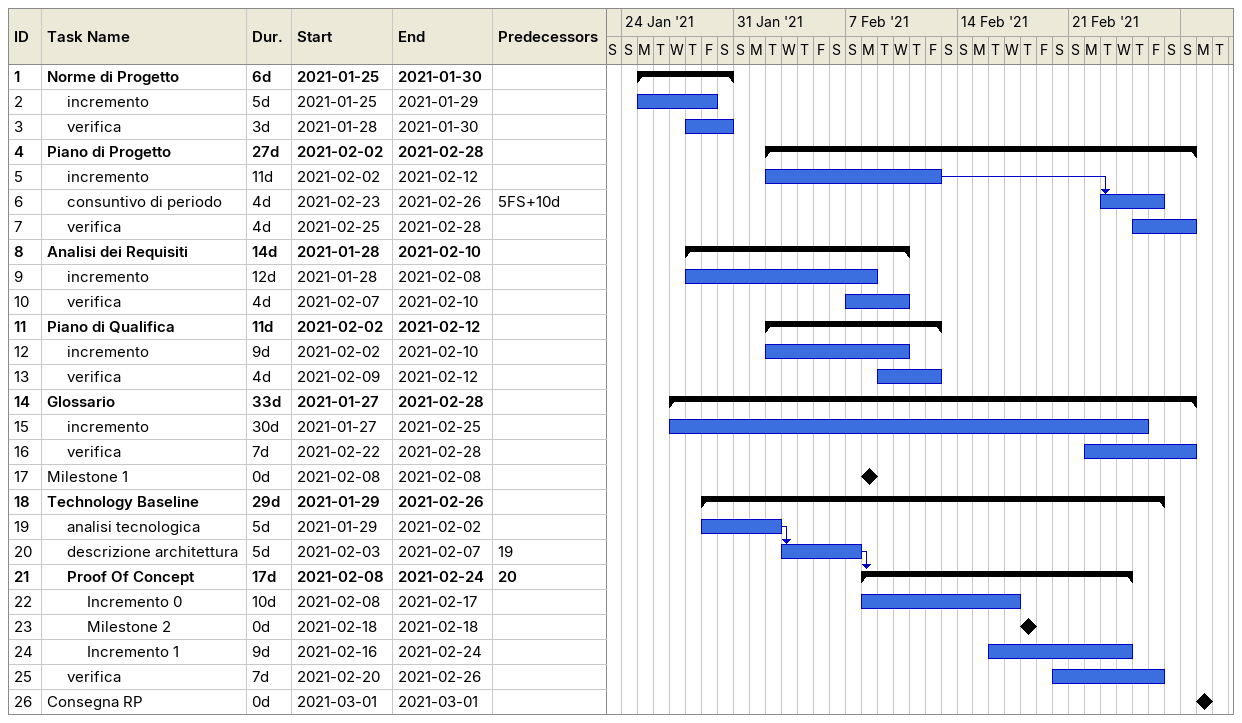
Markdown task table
| ID | Level | Task | Duration | Start | Finish | Predecessors |
|---|---|---|---|---|---|---|
| 1 | 1 | **Norme di Progetto** | 6d | 2021-01-25 | 2021-01-30 |  |
| 2 | 2 | incremento | 5d | 2021-01-25 | 2021-01-29 |  |
| 3 | 2 | verifica | 3d | 2021-01-28 | 2021-01-30 |  |
| 4 | 1 | **Piano di Progetto** | 27d | 2021-02-02 | 2021-02-28 |  |
| 5 | 2 | incremento | 11d | 2021-02-02 | 2021-02-12 |  |
| 6 | 2 | consuntivo di periodo | 4d | 2021-02-23 | 2021-02-26 | 5FS+10d |
| 7 | 2 | verifica | 4d | 2021-02-25 | 2021-02-28 |  |
| 8 | 1 | **Analisi dei Requisiti** | 14d | 2021-01-28 | 2021-02-10 |  |
| 9 | 2 | incremento | 12d | 2021-01-28 | 2021-02-08 |  |
| 10 | 2 | verifica | 4d | 2021-02-07 | 2021-02-10 |  |
| 11 | 1 | **Piano di Qualifica** | 11d | 2021-02-02 | 2021-02-12 |  |
| 12 | 2 | incremento | 9d | 2021-02-02 | 2021-02-10 |  |
| 13 | 2 | verifica | 4d | 2021-02-09 | 2021-02-12 |  |
| 14 | 1 | **Glossario** | 33d | 2021-01-27 | 2021-02-28 |  |
| 15 | 2 | incremento | 30d | 2021-01-27 | 2021-02-25 |  |
| 16 | 2 | verifica | 7d | 2021-02-22 | 2021-02-28 |  |
| 17 | 1 | Milestone 1 | 0d | 2021-02-08 | 2021-02-08 |  |
| 18 | 1 | **Technology Baseline** | 29d | 2021-01-29 | 2021-02-26 |  |
| 19 | 2 | analisi tecnologica | 5d | 2021-01-29 | 2021-02-02 |  |
| 20 | 2 | descrizione architettura | 5d | 2021-02-03 | 2021-02-07 | 19 |
| 21 | 2 | **Proof Of Concept** | 17d | 2021-02-08 | 2021-02-24 | 20 |
| 22 | 3 | Incremento 0 | 10d | 2021-02-08 | 2021-02-17 |  |
| 23 | 3 | Milestone 2 | 0d | 2021-02-18 | 2021-02-18 |  |
| 24 | 3 | Incremento 1 | 9d | 2021-02-16 | 2021-02-24 |  |
| 25 | 2 | verifica | 7d | 2021-02-20 | 2021-02-26 |  |
| 26 | 1 | Consegna RP | 0d | 2021-03-01 | 2021-03-01 |  |
